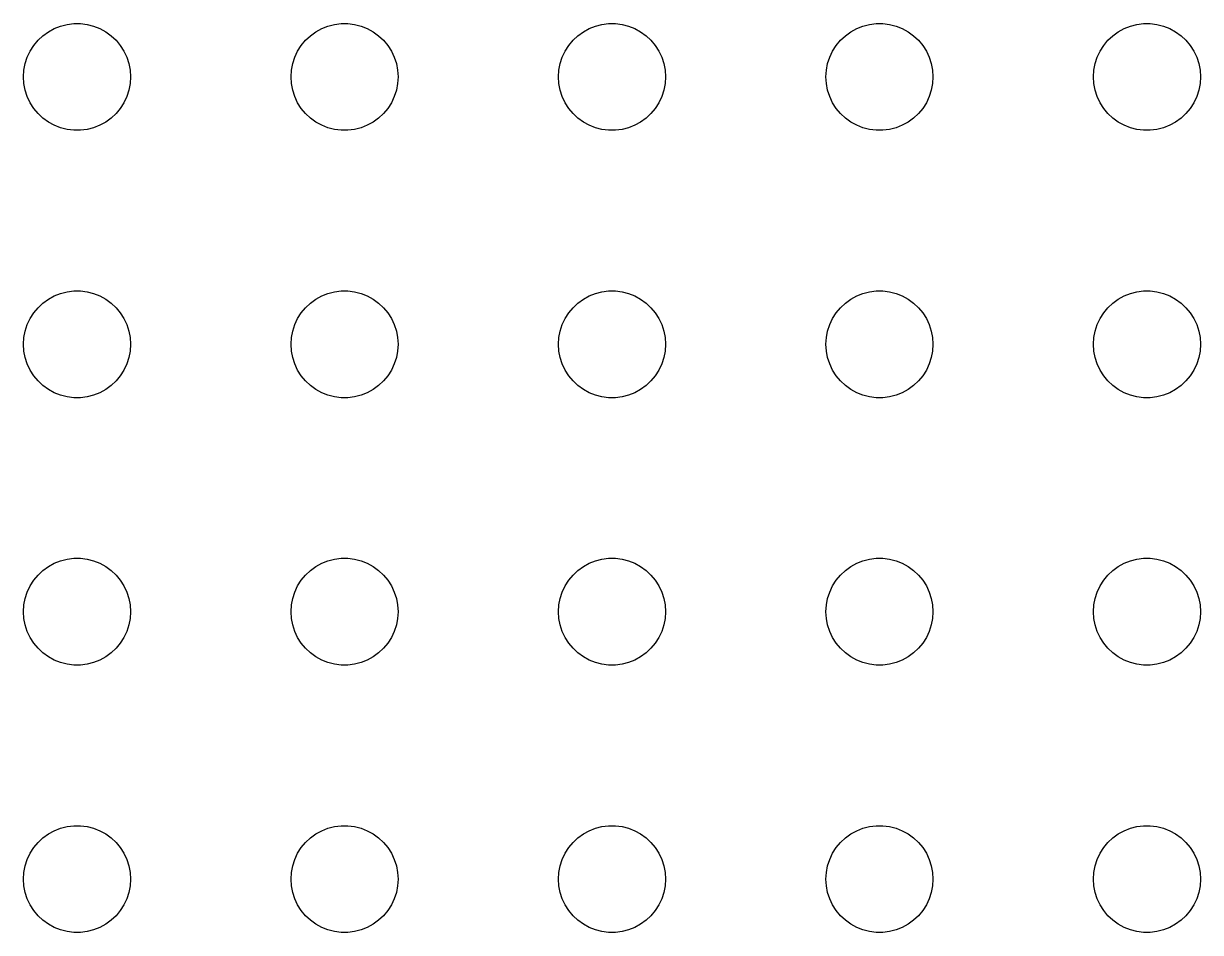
# Model space of a CAD drawing. Header units: metres. Extents: x -134 to 134, y 518 to 1078.
# Drawn here: x -69 to -36, y 910.5 to 936 of the extents above; entities that cross this region are included whole.
import ezdxf

# ---------------------------------------------------------------- set-up
doc = ezdxf.new("R2010")
doc.units = ezdxf.units.M

msp = doc.modelspace()

# ---------------------------------------------------------------- linework, layer by layer
for p, q in [((-68.1387, 935.857), (-67.9635, 935.927)), ((-67.9635, 935.927), (-67.7811, 935.973)), ((-67.7811, 935.973), (-67.5942, 935.997)), ((-67.5942, 935.997), (-67.4058, 935.997)), ((-67.4058, 935.997), (-67.2189, 935.973)), ((-67.2189, 935.973), (-67.0365, 935.927)), ((-67.0365, 935.927), (-66.8613, 935.857)), ((-60.6387, 935.857), (-60.4635, 935.927)), ((-60.4635, 935.927), (-60.2811, 935.973)), ((-60.2811, 935.973), (-60.0942, 935.997)), ((-60.0942, 935.997), (-59.9058, 935.997)), ((-59.9058, 935.997), (-59.7189, 935.973)), ((-59.7189, 935.973), (-59.5365, 935.927)), ((-59.5365, 935.927), (-59.3613, 935.857)), ((-53.1387, 935.857), (-52.9635, 935.927)), ((-52.9635, 935.927), (-52.7811, 935.973)), ((-52.7811, 935.973), (-52.5942, 935.997)), ((-52.5942, 935.997), (-52.4058, 935.997)), ((-52.4058, 935.997), (-52.2189, 935.973)), ((-52.2189, 935.973), (-52.0365, 935.927)), ((-52.0365, 935.927), (-51.8613, 935.857)), ((-45.6387, 935.857), (-45.4635, 935.927)), ((-45.4635, 935.927), (-45.2811, 935.973)), ((-45.2811, 935.973), (-45.0942, 935.997)), ((-45.0942, 935.997), (-44.9058, 935.997)), ((-44.9058, 935.997), (-44.7189, 935.973)), ((-44.7189, 935.973), (-44.5365, 935.927)), ((-44.5365, 935.927), (-44.3613, 935.857)), ((-38.1387, 935.857), (-37.9635, 935.927)), ((-37.9635, 935.927), (-37.7811, 935.973)), ((-37.7811, 935.973), (-37.5942, 935.997)), ((-37.5942, 935.997), (-37.4058, 935.997)), ((-37.4058, 935.997), (-37.2189, 935.973)), ((-37.2189, 935.973), (-37.0365, 935.927)), ((-37.0365, 935.927), (-36.8613, 935.857)), ((-68.5934, 935.527), (-68.4561, 935.656)), ((-68.4561, 935.656), (-68.3037, 935.766)), ((-68.3037, 935.766), (-68.1387, 935.857)), ((-66.8613, 935.857), (-66.6963, 935.766)), ((-66.6963, 935.766), (-66.5439, 935.656)), ((-66.5439, 935.656), (-66.4065, 935.527)), ((-61.0934, 935.527), (-60.9561, 935.656)), ((-60.9561, 935.656), (-60.8037, 935.766)), ((-60.8037, 935.766), (-60.6387, 935.857)), ((-59.3613, 935.857), (-59.1963, 935.766)), ((-59.1963, 935.766), (-59.0439, 935.656)), ((-59.0439, 935.656), (-58.9065, 935.527)), ((-53.5934, 935.527), (-53.4561, 935.656)), ((-53.4561, 935.656), (-53.3037, 935.766)), ((-53.3037, 935.766), (-53.1387, 935.857)), ((-51.8613, 935.857), (-51.6963, 935.766)), ((-51.6963, 935.766), (-51.5439, 935.656)), ((-51.5439, 935.656), (-51.4065, 935.527)), ((-46.0934, 935.527), (-45.9561, 935.656)), ((-45.9561, 935.656), (-45.8037, 935.766)), ((-45.8037, 935.766), (-45.6387, 935.857)), ((-44.3613, 935.857), (-44.1963, 935.766)), ((-44.1963, 935.766), (-44.0439, 935.656)), ((-44.0439, 935.656), (-43.9065, 935.527)), ((-38.5934, 935.527), (-38.4561, 935.656)), ((-38.4561, 935.656), (-38.3037, 935.766)), ((-38.3037, 935.766), (-38.1387, 935.857)), ((-36.8613, 935.857), (-36.6963, 935.766)), ((-36.6963, 935.766), (-36.5439, 935.656)), ((-36.5439, 935.656), (-36.4065, 935.527)), ((-68.8947, 935.052), (-68.8145, 935.223)), ((-68.8145, 935.223), (-68.7135, 935.382)), ((-68.7135, 935.382), (-68.5934, 935.527)), ((-66.4065, 935.527), (-66.2865, 935.382)), ((-66.2865, 935.382), (-66.1855, 935.223)), ((-66.1855, 935.223), (-66.1053, 935.052)), ((-61.3947, 935.052), (-61.3145, 935.223)), ((-61.3145, 935.223), (-61.2135, 935.382)), ((-61.2135, 935.382), (-61.0934, 935.527)), ((-58.9065, 935.527), (-58.7865, 935.382)), ((-58.7865, 935.382), (-58.6855, 935.223)), ((-58.6855, 935.223), (-58.6053, 935.052)), ((-53.8947, 935.052), (-53.8145, 935.223)), ((-53.8145, 935.223), (-53.7135, 935.382)), ((-53.7135, 935.382), (-53.5934, 935.527)), ((-51.4065, 935.527), (-51.2865, 935.382)), ((-51.2865, 935.382), (-51.1855, 935.223)), ((-51.1855, 935.223), (-51.1053, 935.052)), ((-46.3947, 935.052), (-46.3145, 935.223)), ((-46.3145, 935.223), (-46.2135, 935.382)), ((-46.2135, 935.382), (-46.0934, 935.527)), ((-43.9065, 935.527), (-43.7865, 935.382)), ((-43.7865, 935.382), (-43.6855, 935.223)), ((-43.6855, 935.223), (-43.6053, 935.052)), ((-38.8947, 935.052), (-38.8145, 935.223)), ((-38.8145, 935.223), (-38.7135, 935.382)), ((-38.7135, 935.382), (-38.5934, 935.527)), ((-36.4065, 935.527), (-36.2865, 935.382)), ((-36.2865, 935.382), (-36.1855, 935.223)), ((-36.1855, 935.223), (-36.1053, 935.052)), ((-68.9529, 934.873), (-68.8947, 935.052)), ((-66.1053, 935.052), (-66.0471, 934.873)), ((-61.4529, 934.873), (-61.3947, 935.052)), ((-58.6053, 935.052), (-58.5471, 934.873)), ((-53.9529, 934.873), (-53.8947, 935.052)), ((-51.1053, 935.052), (-51.0471, 934.873)), ((-46.4529, 934.873), (-46.3947, 935.052)), ((-43.6053, 935.052), (-43.5471, 934.873)), ((-38.9529, 934.873), (-38.8947, 935.052)), ((-36.1053, 935.052), (-36.0471, 934.873)), ((-69, 934.5), (-68.9882, 934.688)), ((-68.9882, 934.688), (-68.9529, 934.873)), ((-66.0471, 934.873), (-66.0118, 934.688)), ((-66.0118, 934.688), (-66, 934.5)), ((-61.5, 934.5), (-61.4882, 934.688)), ((-61.4882, 934.688), (-61.4529, 934.873)), ((-58.5471, 934.873), (-58.5118, 934.688)), ((-58.5118, 934.688), (-58.5, 934.5)), ((-54, 934.5), (-53.9882, 934.688)), ((-53.9882, 934.688), (-53.9529, 934.873)), ((-51.0471, 934.873), (-51.0118, 934.688)), ((-51.0118, 934.688), (-51, 934.5)), ((-46.5, 934.5), (-46.4882, 934.688)), ((-46.4882, 934.688), (-46.4529, 934.873)), ((-43.5471, 934.873), (-43.5118, 934.688)), ((-43.5118, 934.688), (-43.5, 934.5)), ((-39, 934.5), (-38.9882, 934.688)), ((-38.9882, 934.688), (-38.9529, 934.873)), ((-36.0471, 934.873), (-36.0118, 934.688)), ((-36.0118, 934.688), (-36, 934.5)), ((-68.9882, 934.312), (-69, 934.5)), ((-68.9529, 934.127), (-68.9882, 934.312)), ((-66.0118, 934.312), (-66.0471, 934.127)), ((-66, 934.5), (-66.0118, 934.312)), ((-61.4882, 934.312), (-61.5, 934.5)), ((-61.4529, 934.127), (-61.4882, 934.312)), ((-58.5118, 934.312), (-58.5471, 934.127)), ((-58.5, 934.5), (-58.5118, 934.312)), ((-53.9882, 934.312), (-54, 934.5)), ((-53.9529, 934.127), (-53.9882, 934.312)), ((-51.0118, 934.312), (-51.0471, 934.127)), ((-51, 934.5), (-51.0118, 934.312)), ((-46.4882, 934.312), (-46.5, 934.5)), ((-46.4529, 934.127), (-46.4882, 934.312)), ((-43.5118, 934.312), (-43.5471, 934.127)), ((-43.5, 934.5), (-43.5118, 934.312)), ((-38.9882, 934.312), (-39, 934.5)), ((-38.9529, 934.127), (-38.9882, 934.312)), ((-36.0118, 934.312), (-36.0471, 934.127)), ((-36, 934.5), (-36.0118, 934.312)), ((-68.8947, 933.948), (-68.9529, 934.127)), ((-68.8145, 933.777), (-68.8947, 933.948)), ((-66.1053, 933.948), (-66.1855, 933.777)), ((-66.0471, 934.127), (-66.1053, 933.948)), ((-61.3947, 933.948), (-61.4529, 934.127)), ((-61.3145, 933.777), (-61.3947, 933.948)), ((-58.6053, 933.948), (-58.6855, 933.777)), ((-58.5471, 934.127), (-58.6053, 933.948)), ((-53.8947, 933.948), (-53.9529, 934.127)), ((-53.8145, 933.777), (-53.8947, 933.948)), ((-51.1053, 933.948), (-51.1855, 933.777)), ((-51.0471, 934.127), (-51.1053, 933.948)), ((-46.3947, 933.948), (-46.4529, 934.127)), ((-46.3145, 933.777), (-46.3947, 933.948)), ((-43.6053, 933.948), (-43.6855, 933.777)), ((-43.5471, 934.127), (-43.6053, 933.948)), ((-38.8947, 933.948), (-38.9529, 934.127)), ((-38.8145, 933.777), (-38.8947, 933.948)), ((-36.1053, 933.948), (-36.1855, 933.777)), ((-36.0471, 934.127), (-36.1053, 933.948)), ((-68.7135, 933.618), (-68.8145, 933.777)), ((-68.5934, 933.473), (-68.7135, 933.618)), ((-66.2865, 933.618), (-66.4065, 933.473)), ((-66.1855, 933.777), (-66.2865, 933.618)), ((-61.2135, 933.618), (-61.3145, 933.777)), ((-61.0934, 933.473), (-61.2135, 933.618)), ((-58.7865, 933.618), (-58.9065, 933.473)), ((-58.6855, 933.777), (-58.7865, 933.618)), ((-53.7135, 933.618), (-53.8145, 933.777)), ((-53.5934, 933.473), (-53.7135, 933.618)), ((-51.2865, 933.618), (-51.4065, 933.473)), ((-51.1855, 933.777), (-51.2865, 933.618)), ((-46.2135, 933.618), (-46.3145, 933.777)), ((-46.0934, 933.473), (-46.2135, 933.618)), ((-43.7865, 933.618), (-43.9065, 933.473)), ((-43.6855, 933.777), (-43.7865, 933.618)), ((-38.7135, 933.618), (-38.8145, 933.777)), ((-38.5934, 933.473), (-38.7135, 933.618)), ((-36.2865, 933.618), (-36.4065, 933.473)), ((-36.1855, 933.777), (-36.2865, 933.618)), ((-68.4561, 933.344), (-68.5934, 933.473)), ((-68.3037, 933.234), (-68.4561, 933.344)), ((-66.5439, 933.344), (-66.6963, 933.234)), ((-66.4065, 933.473), (-66.5439, 933.344)), ((-60.9561, 933.344), (-61.0934, 933.473)), ((-60.8037, 933.234), (-60.9561, 933.344)), ((-59.0439, 933.344), (-59.1963, 933.234)), ((-58.9065, 933.473), (-59.0439, 933.344)), ((-53.4561, 933.344), (-53.5934, 933.473)), ((-53.3037, 933.234), (-53.4561, 933.344)), ((-51.5439, 933.344), (-51.6963, 933.234)), ((-51.4065, 933.473), (-51.5439, 933.344)), ((-45.9561, 933.344), (-46.0934, 933.473)), ((-45.8037, 933.234), (-45.9561, 933.344)), ((-44.0439, 933.344), (-44.1963, 933.234)), ((-43.9065, 933.473), (-44.0439, 933.344)), ((-38.4561, 933.344), (-38.5934, 933.473)), ((-38.3037, 933.234), (-38.4561, 933.344)), ((-36.5439, 933.344), (-36.6963, 933.234)), ((-36.4065, 933.473), (-36.5439, 933.344)), ((-68.1387, 933.143), (-68.3037, 933.234)), ((-67.9635, 933.073), (-68.1387, 933.143)), ((-67.7811, 933.027), (-67.9635, 933.073)), ((-67.5942, 933.003), (-67.7811, 933.027)), ((-67.4058, 933.003), (-67.5942, 933.003)), ((-67.2189, 933.027), (-67.4058, 933.003)), ((-67.0365, 933.073), (-67.2189, 933.027)), ((-66.8613, 933.143), (-67.0365, 933.073)), ((-66.6963, 933.234), (-66.8613, 933.143)), ((-60.6387, 933.143), (-60.8037, 933.234)), ((-60.4635, 933.073), (-60.6387, 933.143)), ((-60.2811, 933.027), (-60.4635, 933.073)), ((-60.0942, 933.003), (-60.2811, 933.027)), ((-59.9058, 933.003), (-60.0942, 933.003)), ((-59.7189, 933.027), (-59.9058, 933.003)), ((-59.5365, 933.073), (-59.7189, 933.027)), ((-59.3613, 933.143), (-59.5365, 933.073)), ((-59.1963, 933.234), (-59.3613, 933.143)), ((-53.1387, 933.143), (-53.3037, 933.234)), ((-52.9635, 933.073), (-53.1387, 933.143)), ((-52.7811, 933.027), (-52.9635, 933.073)), ((-52.5942, 933.003), (-52.7811, 933.027)), ((-52.4058, 933.003), (-52.5942, 933.003)), ((-52.2189, 933.027), (-52.4058, 933.003)), ((-52.0365, 933.073), (-52.2189, 933.027)), ((-51.8613, 933.143), (-52.0365, 933.073)), ((-51.6963, 933.234), (-51.8613, 933.143)), ((-45.6387, 933.143), (-45.8037, 933.234)), ((-45.4635, 933.073), (-45.6387, 933.143)), ((-45.2811, 933.027), (-45.4635, 933.073)), ((-45.0942, 933.003), (-45.2811, 933.027)), ((-44.9058, 933.003), (-45.0942, 933.003)), ((-44.7189, 933.027), (-44.9058, 933.003)), ((-44.5365, 933.073), (-44.7189, 933.027)), ((-44.3613, 933.143), (-44.5365, 933.073)), ((-44.1963, 933.234), (-44.3613, 933.143)), ((-38.1387, 933.143), (-38.3037, 933.234)), ((-37.9635, 933.073), (-38.1387, 933.143)), ((-37.7811, 933.027), (-37.9635, 933.073)), ((-37.5942, 933.003), (-37.7811, 933.027)), ((-37.4058, 933.003), (-37.5942, 933.003)), ((-37.2189, 933.027), (-37.4058, 933.003)), ((-37.0365, 933.073), (-37.2189, 933.027)), ((-36.8613, 933.143), (-37.0365, 933.073)), ((-36.6963, 933.234), (-36.8613, 933.143)), ((-68.3037, 928.266), (-68.1387, 928.357)), ((-68.1387, 928.357), (-67.9635, 928.427)), ((-67.9635, 928.427), (-67.7811, 928.473)), ((-67.7811, 928.473), (-67.5942, 928.497)), ((-67.5942, 928.497), (-67.4058, 928.497)), ((-67.4058, 928.497), (-67.2189, 928.473)), ((-67.2189, 928.473), (-67.0365, 928.427)), ((-67.0365, 928.427), (-66.8613, 928.357)), ((-66.8613, 928.357), (-66.6963, 928.266)), ((-60.8037, 928.266), (-60.6387, 928.357)), ((-60.6387, 928.357), (-60.4635, 928.427)), ((-60.4635, 928.427), (-60.2811, 928.473)), ((-60.2811, 928.473), (-60.0942, 928.497)), ((-60.0942, 928.497), (-59.9058, 928.497)), ((-59.9058, 928.497), (-59.7189, 928.473)), ((-59.7189, 928.473), (-59.5365, 928.427)), ((-59.5365, 928.427), (-59.3613, 928.357)), ((-59.3613, 928.357), (-59.1963, 928.266)), ((-53.3037, 928.266), (-53.1387, 928.357)), ((-53.1387, 928.357), (-52.9635, 928.427)), ((-52.9635, 928.427), (-52.7811, 928.473)), ((-52.7811, 928.473), (-52.5942, 928.497)), ((-52.5942, 928.497), (-52.4058, 928.497)), ((-52.4058, 928.497), (-52.2189, 928.473)), ((-52.2189, 928.473), (-52.0365, 928.427)), ((-52.0365, 928.427), (-51.8613, 928.357)), ((-51.8613, 928.357), (-51.6963, 928.266)), ((-45.8037, 928.266), (-45.6387, 928.357)), ((-45.6387, 928.357), (-45.4635, 928.427)), ((-45.4635, 928.427), (-45.2811, 928.473)), ((-45.2811, 928.473), (-45.0942, 928.497)), ((-45.0942, 928.497), (-44.9058, 928.497)), ((-44.9058, 928.497), (-44.7189, 928.473)), ((-44.7189, 928.473), (-44.5365, 928.427)), ((-44.5365, 928.427), (-44.3613, 928.357)), ((-44.3613, 928.357), (-44.1963, 928.266)), ((-38.3037, 928.266), (-38.1387, 928.357)), ((-38.1387, 928.357), (-37.9635, 928.427)), ((-37.9635, 928.427), (-37.7811, 928.473)), ((-37.7811, 928.473), (-37.5942, 928.497)), ((-37.5942, 928.497), (-37.4058, 928.497)), ((-37.4058, 928.497), (-37.2189, 928.473)), ((-37.2189, 928.473), (-37.0365, 928.427)), ((-37.0365, 928.427), (-36.8613, 928.357)), ((-36.8613, 928.357), (-36.6963, 928.266)), ((-68.7135, 927.882), (-68.5934, 928.027)), ((-68.5934, 928.027), (-68.4561, 928.156)), ((-68.4561, 928.156), (-68.3037, 928.266)), ((-66.6963, 928.266), (-66.5439, 928.156)), ((-66.5439, 928.156), (-66.4065, 928.027)), ((-66.4065, 928.027), (-66.2865, 927.882)), ((-61.2135, 927.882), (-61.0934, 928.027)), ((-61.0934, 928.027), (-60.9561, 928.156)), ((-60.9561, 928.156), (-60.8037, 928.266)), ((-59.1963, 928.266), (-59.0439, 928.156)), ((-59.0439, 928.156), (-58.9065, 928.027)), ((-58.9065, 928.027), (-58.7865, 927.882)), ((-53.7135, 927.882), (-53.5934, 928.027)), ((-53.5934, 928.027), (-53.4561, 928.156)), ((-53.4561, 928.156), (-53.3037, 928.266)), ((-51.6963, 928.266), (-51.5439, 928.156)), ((-51.5439, 928.156), (-51.4065, 928.027)), ((-51.4065, 928.027), (-51.2865, 927.882)), ((-46.2135, 927.882), (-46.0934, 928.027)), ((-46.0934, 928.027), (-45.9561, 928.156)), ((-45.9561, 928.156), (-45.8037, 928.266)), ((-44.1963, 928.266), (-44.0439, 928.156)), ((-44.0439, 928.156), (-43.9065, 928.027)), ((-43.9065, 928.027), (-43.7865, 927.882)), ((-38.7135, 927.882), (-38.5934, 928.027)), ((-38.5934, 928.027), (-38.4561, 928.156)), ((-38.4561, 928.156), (-38.3037, 928.266)), ((-36.6963, 928.266), (-36.5439, 928.156)), ((-36.5439, 928.156), (-36.4065, 928.027)), ((-36.4065, 928.027), (-36.2865, 927.882)), ((-68.8947, 927.552), (-68.8145, 927.723)), ((-68.8145, 927.723), (-68.7135, 927.882)), ((-66.2865, 927.882), (-66.1855, 927.723)), ((-66.1855, 927.723), (-66.1053, 927.552)), ((-61.3947, 927.552), (-61.3145, 927.723)), ((-61.3145, 927.723), (-61.2135, 927.882)), ((-58.7865, 927.882), (-58.6855, 927.723)), ((-58.6855, 927.723), (-58.6053, 927.552)), ((-53.8947, 927.552), (-53.8145, 927.723)), ((-53.8145, 927.723), (-53.7135, 927.882)), ((-51.2865, 927.882), (-51.1855, 927.723)), ((-51.1855, 927.723), (-51.1053, 927.552)), ((-46.3947, 927.552), (-46.3145, 927.723)), ((-46.3145, 927.723), (-46.2135, 927.882)), ((-43.7865, 927.882), (-43.6855, 927.723)), ((-43.6855, 927.723), (-43.6053, 927.552)), ((-38.8947, 927.552), (-38.8145, 927.723)), ((-38.8145, 927.723), (-38.7135, 927.882)), ((-36.2865, 927.882), (-36.1855, 927.723)), ((-36.1855, 927.723), (-36.1053, 927.552)), ((-68.9882, 927.188), (-68.9529, 927.373)), ((-68.9529, 927.373), (-68.8947, 927.552)), ((-66.1053, 927.552), (-66.0471, 927.373)), ((-66.0471, 927.373), (-66.0118, 927.188)), ((-61.4882, 927.188), (-61.4529, 927.373)), ((-61.4529, 927.373), (-61.3947, 927.552)), ((-58.6053, 927.552), (-58.5471, 927.373)), ((-58.5471, 927.373), (-58.5118, 927.188)), ((-53.9882, 927.188), (-53.9529, 927.373)), ((-53.9529, 927.373), (-53.8947, 927.552)), ((-51.1053, 927.552), (-51.0471, 927.373)), ((-51.0471, 927.373), (-51.0118, 927.188)), ((-46.4882, 927.188), (-46.4529, 927.373)), ((-46.4529, 927.373), (-46.3947, 927.552)), ((-43.6053, 927.552), (-43.5471, 927.373)), ((-43.5471, 927.373), (-43.5118, 927.188)), ((-38.9882, 927.188), (-38.9529, 927.373)), ((-38.9529, 927.373), (-38.8947, 927.552)), ((-36.1053, 927.552), (-36.0471, 927.373)), ((-36.0471, 927.373), (-36.0118, 927.188)), ((-69, 927), (-68.9882, 927.188)), ((-68.9882, 926.812), (-69, 927)), ((-66.0118, 927.188), (-66, 927)), ((-66, 927), (-66.0118, 926.812)), ((-61.5, 927), (-61.4882, 927.188)), ((-61.4882, 926.812), (-61.5, 927)), ((-58.5118, 927.188), (-58.5, 927)), ((-58.5, 927), (-58.5118, 926.812)), ((-54, 927), (-53.9882, 927.188)), ((-53.9882, 926.812), (-54, 927)), ((-51.0118, 927.188), (-51, 927)), ((-51, 927), (-51.0118, 926.812)), ((-46.5, 927), (-46.4882, 927.188)), ((-46.4882, 926.812), (-46.5, 927)), ((-43.5118, 927.188), (-43.5, 927)), ((-43.5, 927), (-43.5118, 926.812)), ((-39, 927), (-38.9882, 927.188)), ((-38.9882, 926.812), (-39, 927)), ((-36.0118, 927.188), (-36, 927)), ((-36, 927), (-36.0118, 926.812)), ((-68.9529, 926.627), (-68.9882, 926.812)), ((-66.0118, 926.812), (-66.0471, 926.627)), ((-61.4529, 926.627), (-61.4882, 926.812)), ((-58.5118, 926.812), (-58.5471, 926.627)), ((-53.9529, 926.627), (-53.9882, 926.812)), ((-51.0118, 926.812), (-51.0471, 926.627)), ((-46.4529, 926.627), (-46.4882, 926.812)), ((-43.5118, 926.812), (-43.5471, 926.627)), ((-38.9529, 926.627), (-38.9882, 926.812)), ((-36.0118, 926.812), (-36.0471, 926.627)), ((-68.8947, 926.448), (-68.9529, 926.627)), ((-68.8145, 926.277), (-68.8947, 926.448)), ((-66.1053, 926.448), (-66.1855, 926.277)), ((-66.0471, 926.627), (-66.1053, 926.448)), ((-61.3947, 926.448), (-61.4529, 926.627)), ((-61.3145, 926.277), (-61.3947, 926.448)), ((-58.6053, 926.448), (-58.6855, 926.277)), ((-58.5471, 926.627), (-58.6053, 926.448)), ((-53.8947, 926.448), (-53.9529, 926.627)), ((-53.8145, 926.277), (-53.8947, 926.448)), ((-51.1053, 926.448), (-51.1855, 926.277)), ((-51.0471, 926.627), (-51.1053, 926.448)), ((-46.3947, 926.448), (-46.4529, 926.627)), ((-46.3145, 926.277), (-46.3947, 926.448)), ((-43.6053, 926.448), (-43.6855, 926.277)), ((-43.5471, 926.627), (-43.6053, 926.448)), ((-38.8947, 926.448), (-38.9529, 926.627)), ((-38.8145, 926.277), (-38.8947, 926.448)), ((-36.1053, 926.448), (-36.1855, 926.277)), ((-36.0471, 926.627), (-36.1053, 926.448)), ((-68.7135, 926.118), (-68.8145, 926.277)), ((-68.5934, 925.973), (-68.7135, 926.118)), ((-66.2865, 926.118), (-66.4065, 925.973)), ((-66.1855, 926.277), (-66.2865, 926.118)), ((-61.2135, 926.118), (-61.3145, 926.277)), ((-61.0934, 925.973), (-61.2135, 926.118)), ((-58.7865, 926.118), (-58.9065, 925.973)), ((-58.6855, 926.277), (-58.7865, 926.118)), ((-53.7135, 926.118), (-53.8145, 926.277)), ((-53.5934, 925.973), (-53.7135, 926.118)), ((-51.2865, 926.118), (-51.4065, 925.973)), ((-51.1855, 926.277), (-51.2865, 926.118)), ((-46.2135, 926.118), (-46.3145, 926.277)), ((-46.0934, 925.973), (-46.2135, 926.118)), ((-43.7865, 926.118), (-43.9065, 925.973)), ((-43.6855, 926.277), (-43.7865, 926.118)), ((-38.7135, 926.118), (-38.8145, 926.277)), ((-38.5934, 925.973), (-38.7135, 926.118)), ((-36.2865, 926.118), (-36.4065, 925.973)), ((-36.1855, 926.277), (-36.2865, 926.118)), ((-68.4561, 925.844), (-68.5934, 925.973)), ((-68.3037, 925.734), (-68.4561, 925.844)), ((-68.1387, 925.643), (-68.3037, 925.734)), ((-66.6963, 925.734), (-66.8613, 925.643)), ((-66.5439, 925.844), (-66.6963, 925.734)), ((-66.4065, 925.973), (-66.5439, 925.844)), ((-60.9561, 925.844), (-61.0934, 925.973)), ((-60.8037, 925.734), (-60.9561, 925.844)), ((-60.6387, 925.643), (-60.8037, 925.734)), ((-59.1963, 925.734), (-59.3613, 925.643)), ((-59.0439, 925.844), (-59.1963, 925.734)), ((-58.9065, 925.973), (-59.0439, 925.844)), ((-53.4561, 925.844), (-53.5934, 925.973)), ((-53.3037, 925.734), (-53.4561, 925.844)), ((-53.1387, 925.643), (-53.3037, 925.734)), ((-51.6963, 925.734), (-51.8613, 925.643)), ((-51.5439, 925.844), (-51.6963, 925.734)), ((-51.4065, 925.973), (-51.5439, 925.844)), ((-45.9561, 925.844), (-46.0934, 925.973)), ((-45.8037, 925.734), (-45.9561, 925.844)), ((-45.6387, 925.643), (-45.8037, 925.734)), ((-44.1963, 925.734), (-44.3613, 925.643)), ((-44.0439, 925.844), (-44.1963, 925.734)), ((-43.9065, 925.973), (-44.0439, 925.844)), ((-38.4561, 925.844), (-38.5934, 925.973)), ((-38.3037, 925.734), (-38.4561, 925.844)), ((-38.1387, 925.643), (-38.3037, 925.734)), ((-36.6963, 925.734), (-36.8613, 925.643)), ((-36.5439, 925.844), (-36.6963, 925.734)), ((-36.4065, 925.973), (-36.5439, 925.844)), ((-67.9635, 925.573), (-68.1387, 925.643)), ((-67.7811, 925.527), (-67.9635, 925.573)), ((-67.5942, 925.503), (-67.7811, 925.527)), ((-67.4058, 925.503), (-67.5942, 925.503)), ((-67.2189, 925.527), (-67.4058, 925.503)), ((-67.0365, 925.573), (-67.2189, 925.527)), ((-66.8613, 925.643), (-67.0365, 925.573)), ((-60.4635, 925.573), (-60.6387, 925.643)), ((-60.2811, 925.527), (-60.4635, 925.573)), ((-60.0942, 925.503), (-60.2811, 925.527)), ((-59.9058, 925.503), (-60.0942, 925.503)), ((-59.7189, 925.527), (-59.9058, 925.503)), ((-59.5365, 925.573), (-59.7189, 925.527)), ((-59.3613, 925.643), (-59.5365, 925.573)), ((-52.9635, 925.573), (-53.1387, 925.643)), ((-52.7811, 925.527), (-52.9635, 925.573)), ((-52.5942, 925.503), (-52.7811, 925.527)), ((-52.4058, 925.503), (-52.5942, 925.503)), ((-52.2189, 925.527), (-52.4058, 925.503)), ((-52.0365, 925.573), (-52.2189, 925.527)), ((-51.8613, 925.643), (-52.0365, 925.573)), ((-45.4635, 925.573), (-45.6387, 925.643)), ((-45.2811, 925.527), (-45.4635, 925.573)), ((-45.0942, 925.503), (-45.2811, 925.527)), ((-44.9058, 925.503), (-45.0942, 925.503)), ((-44.7189, 925.527), (-44.9058, 925.503)), ((-44.5365, 925.573), (-44.7189, 925.527)), ((-44.3613, 925.643), (-44.5365, 925.573)), ((-37.9635, 925.573), (-38.1387, 925.643)), ((-37.7811, 925.527), (-37.9635, 925.573)), ((-37.5942, 925.503), (-37.7811, 925.527)), ((-37.4058, 925.503), (-37.5942, 925.503)), ((-37.2189, 925.527), (-37.4058, 925.503)), ((-37.0365, 925.573), (-37.2189, 925.527)), ((-36.8613, 925.643), (-37.0365, 925.573)), ((-68.4561, 920.656), (-68.3037, 920.766)), ((-68.3037, 920.766), (-68.1387, 920.857)), ((-68.1387, 920.857), (-67.9635, 920.927)), ((-67.9635, 920.927), (-67.7811, 920.973)), ((-67.7811, 920.973), (-67.5942, 920.997)), ((-67.5942, 920.997), (-67.4058, 920.997)), ((-67.4058, 920.997), (-67.2189, 920.973)), ((-67.2189, 920.973), (-67.0365, 920.927)), ((-67.0365, 920.927), (-66.8613, 920.857)), ((-66.8613, 920.857), (-66.6963, 920.766)), ((-66.6963, 920.766), (-66.5439, 920.656)), ((-60.9561, 920.656), (-60.8037, 920.766)), ((-60.8037, 920.766), (-60.6387, 920.857)), ((-60.6387, 920.857), (-60.4635, 920.927)), ((-60.4635, 920.927), (-60.2811, 920.973)), ((-60.2811, 920.973), (-60.0942, 920.997)), ((-60.0942, 920.997), (-59.9058, 920.997)), ((-59.9058, 920.997), (-59.7189, 920.973)), ((-59.7189, 920.973), (-59.5365, 920.927)), ((-59.5365, 920.927), (-59.3613, 920.857)), ((-59.3613, 920.857), (-59.1963, 920.766)), ((-59.1963, 920.766), (-59.0439, 920.656)), ((-53.4561, 920.656), (-53.3037, 920.766)), ((-53.3037, 920.766), (-53.1387, 920.857)), ((-53.1387, 920.857), (-52.9635, 920.927)), ((-52.9635, 920.927), (-52.7811, 920.973)), ((-52.7811, 920.973), (-52.5942, 920.997)), ((-52.5942, 920.997), (-52.4058, 920.997)), ((-52.4058, 920.997), (-52.2189, 920.973)), ((-52.2189, 920.973), (-52.0365, 920.927)), ((-52.0365, 920.927), (-51.8613, 920.857)), ((-51.8613, 920.857), (-51.6963, 920.766)), ((-51.6963, 920.766), (-51.5439, 920.656)), ((-45.9561, 920.656), (-45.8037, 920.766)), ((-45.8037, 920.766), (-45.6387, 920.857)), ((-45.6387, 920.857), (-45.4635, 920.927)), ((-45.4635, 920.927), (-45.2811, 920.973)), ((-45.2811, 920.973), (-45.0942, 920.997)), ((-45.0942, 920.997), (-44.9058, 920.997)), ((-44.9058, 920.997), (-44.7189, 920.973)), ((-44.7189, 920.973), (-44.5365, 920.927)), ((-44.5365, 920.927), (-44.3613, 920.857)), ((-44.3613, 920.857), (-44.1963, 920.766)), ((-44.1963, 920.766), (-44.0439, 920.656)), ((-38.4561, 920.656), (-38.3037, 920.766)), ((-38.3037, 920.766), (-38.1387, 920.857)), ((-38.1387, 920.857), (-37.9635, 920.927)), ((-37.9635, 920.927), (-37.7811, 920.973)), ((-37.7811, 920.973), (-37.5942, 920.997)), ((-37.5942, 920.997), (-37.4058, 920.997)), ((-37.4058, 920.997), (-37.2189, 920.973)), ((-37.2189, 920.973), (-37.0365, 920.927)), ((-37.0365, 920.927), (-36.8613, 920.857)), ((-36.8613, 920.857), (-36.6963, 920.766)), ((-36.6963, 920.766), (-36.5439, 920.656)), ((-68.8145, 920.223), (-68.7135, 920.382)), ((-68.7135, 920.382), (-68.5934, 920.527)), ((-68.5934, 920.527), (-68.4561, 920.656)), ((-66.5439, 920.656), (-66.4065, 920.527)), ((-66.4065, 920.527), (-66.2865, 920.382)), ((-66.2865, 920.382), (-66.1855, 920.223)), ((-61.3145, 920.223), (-61.2135, 920.382)), ((-61.2135, 920.382), (-61.0934, 920.527)), ((-61.0934, 920.527), (-60.9561, 920.656)), ((-59.0439, 920.656), (-58.9065, 920.527)), ((-58.9065, 920.527), (-58.7865, 920.382)), ((-58.7865, 920.382), (-58.6855, 920.223)), ((-53.8145, 920.223), (-53.7135, 920.382)), ((-53.7135, 920.382), (-53.5934, 920.527)), ((-53.5934, 920.527), (-53.4561, 920.656)), ((-51.5439, 920.656), (-51.4065, 920.527)), ((-51.4065, 920.527), (-51.2865, 920.382)), ((-51.2865, 920.382), (-51.1855, 920.223)), ((-46.3145, 920.223), (-46.2135, 920.382)), ((-46.2135, 920.382), (-46.0934, 920.527)), ((-46.0934, 920.527), (-45.9561, 920.656)), ((-44.0439, 920.656), (-43.9065, 920.527)), ((-43.9065, 920.527), (-43.7865, 920.382)), ((-43.7865, 920.382), (-43.6855, 920.223)), ((-38.8145, 920.223), (-38.7135, 920.382)), ((-38.7135, 920.382), (-38.5934, 920.527)), ((-38.5934, 920.527), (-38.4561, 920.656)), ((-36.5439, 920.656), (-36.4065, 920.527)), ((-36.4065, 920.527), (-36.2865, 920.382)), ((-36.2865, 920.382), (-36.1855, 920.223)), ((-68.9529, 919.873), (-68.8947, 920.052)), ((-68.8947, 920.052), (-68.8145, 920.223)), ((-66.1855, 920.223), (-66.1053, 920.052)), ((-66.1053, 920.052), (-66.0471, 919.873)), ((-61.4529, 919.873), (-61.3947, 920.052)), ((-61.3947, 920.052), (-61.3145, 920.223)), ((-58.6855, 920.223), (-58.6053, 920.052)), ((-58.6053, 920.052), (-58.5471, 919.873)), ((-53.9529, 919.873), (-53.8947, 920.052)), ((-53.8947, 920.052), (-53.8145, 920.223)), ((-51.1855, 920.223), (-51.1053, 920.052)), ((-51.1053, 920.052), (-51.0471, 919.873)), ((-46.4529, 919.873), (-46.3947, 920.052)), ((-46.3947, 920.052), (-46.3145, 920.223)), ((-43.6855, 920.223), (-43.6053, 920.052)), ((-43.6053, 920.052), (-43.5471, 919.873)), ((-38.9529, 919.873), (-38.8947, 920.052)), ((-38.8947, 920.052), (-38.8145, 920.223)), ((-36.1855, 920.223), (-36.1053, 920.052)), ((-36.1053, 920.052), (-36.0471, 919.873)), ((-68.9882, 919.688), (-68.9529, 919.873)), ((-66.0471, 919.873), (-66.0118, 919.688)), ((-61.4882, 919.688), (-61.4529, 919.873)), ((-58.5471, 919.873), (-58.5118, 919.688)), ((-53.9882, 919.688), (-53.9529, 919.873)), ((-51.0471, 919.873), (-51.0118, 919.688)), ((-46.4882, 919.688), (-46.4529, 919.873)), ((-43.5471, 919.873), (-43.5118, 919.688)), ((-38.9882, 919.688), (-38.9529, 919.873)), ((-36.0471, 919.873), (-36.0118, 919.688)), ((-69, 919.5), (-68.9882, 919.688)), ((-68.9882, 919.312), (-69, 919.5)), ((-66.0118, 919.688), (-66, 919.5)), ((-66, 919.5), (-66.0118, 919.312)), ((-61.5, 919.5), (-61.4882, 919.688)), ((-61.4882, 919.312), (-61.5, 919.5)), ((-58.5118, 919.688), (-58.5, 919.5)), ((-58.5, 919.5), (-58.5118, 919.312)), ((-54, 919.5), (-53.9882, 919.688)), ((-53.9882, 919.312), (-54, 919.5)), ((-51.0118, 919.688), (-51, 919.5)), ((-51, 919.5), (-51.0118, 919.312)), ((-46.5, 919.5), (-46.4882, 919.688)), ((-46.4882, 919.312), (-46.5, 919.5)), ((-43.5118, 919.688), (-43.5, 919.5)), ((-43.5, 919.5), (-43.5118, 919.312)), ((-39, 919.5), (-38.9882, 919.688)), ((-38.9882, 919.312), (-39, 919.5)), ((-36.0118, 919.688), (-36, 919.5)), ((-36, 919.5), (-36.0118, 919.312)), ((-68.9529, 919.127), (-68.9882, 919.312)), ((-68.8947, 918.948), (-68.9529, 919.127)), ((-66.0471, 919.127), (-66.1053, 918.948)), ((-66.0118, 919.312), (-66.0471, 919.127)), ((-61.4529, 919.127), (-61.4882, 919.312)), ((-61.3947, 918.948), (-61.4529, 919.127)), ((-58.5471, 919.127), (-58.6053, 918.948)), ((-58.5118, 919.312), (-58.5471, 919.127)), ((-53.9529, 919.127), (-53.9882, 919.312)), ((-53.8947, 918.948), (-53.9529, 919.127)), ((-51.0471, 919.127), (-51.1053, 918.948)), ((-51.0118, 919.312), (-51.0471, 919.127)), ((-46.4529, 919.127), (-46.4882, 919.312)), ((-46.3947, 918.948), (-46.4529, 919.127)), ((-43.5471, 919.127), (-43.6053, 918.948)), ((-43.5118, 919.312), (-43.5471, 919.127)), ((-38.9529, 919.127), (-38.9882, 919.312)), ((-38.8947, 918.948), (-38.9529, 919.127)), ((-36.0471, 919.127), (-36.1053, 918.948)), ((-36.0118, 919.312), (-36.0471, 919.127)), ((-68.8145, 918.777), (-68.8947, 918.948)), ((-68.7135, 918.618), (-68.8145, 918.777)), ((-66.1855, 918.777), (-66.2865, 918.618)), ((-66.1053, 918.948), (-66.1855, 918.777)), ((-61.3145, 918.777), (-61.3947, 918.948)), ((-61.2135, 918.618), (-61.3145, 918.777)), ((-58.6855, 918.777), (-58.7865, 918.618)), ((-58.6053, 918.948), (-58.6855, 918.777)), ((-53.8145, 918.777), (-53.8947, 918.948)), ((-53.7135, 918.618), (-53.8145, 918.777)), ((-51.1855, 918.777), (-51.2865, 918.618)), ((-51.1053, 918.948), (-51.1855, 918.777)), ((-46.3145, 918.777), (-46.3947, 918.948)), ((-46.2135, 918.618), (-46.3145, 918.777)), ((-43.6855, 918.777), (-43.7865, 918.618)), ((-43.6053, 918.948), (-43.6855, 918.777)), ((-38.8145, 918.777), (-38.8947, 918.948)), ((-38.7135, 918.618), (-38.8145, 918.777)), ((-36.1855, 918.777), (-36.2865, 918.618)), ((-36.1053, 918.948), (-36.1855, 918.777)), ((-68.5934, 918.473), (-68.7135, 918.618)), ((-68.4561, 918.344), (-68.5934, 918.473)), ((-66.4065, 918.473), (-66.5439, 918.344)), ((-66.2865, 918.618), (-66.4065, 918.473)), ((-61.0934, 918.473), (-61.2135, 918.618)), ((-60.9561, 918.344), (-61.0934, 918.473)), ((-58.9065, 918.473), (-59.0439, 918.344)), ((-58.7865, 918.618), (-58.9065, 918.473)), ((-53.5934, 918.473), (-53.7135, 918.618)), ((-53.4561, 918.344), (-53.5934, 918.473)), ((-51.4065, 918.473), (-51.5439, 918.344)), ((-51.2865, 918.618), (-51.4065, 918.473)), ((-46.0934, 918.473), (-46.2135, 918.618)), ((-45.9561, 918.344), (-46.0934, 918.473)), ((-43.9065, 918.473), (-44.0439, 918.344)), ((-43.7865, 918.618), (-43.9065, 918.473)), ((-38.5934, 918.473), (-38.7135, 918.618)), ((-38.4561, 918.344), (-38.5934, 918.473)), ((-36.4065, 918.473), (-36.5439, 918.344)), ((-36.2865, 918.618), (-36.4065, 918.473)), ((-68.3037, 918.234), (-68.4561, 918.344)), ((-68.1387, 918.143), (-68.3037, 918.234)), ((-67.9635, 918.073), (-68.1387, 918.143)), ((-67.7811, 918.027), (-67.9635, 918.073)), ((-67.0365, 918.073), (-67.2189, 918.027)), ((-66.8613, 918.143), (-67.0365, 918.073)), ((-66.6963, 918.234), (-66.8613, 918.143)), ((-66.5439, 918.344), (-66.6963, 918.234)), ((-60.8037, 918.234), (-60.9561, 918.344)), ((-60.6387, 918.143), (-60.8037, 918.234)), ((-60.4635, 918.073), (-60.6387, 918.143)), ((-60.2811, 918.027), (-60.4635, 918.073)), ((-59.5365, 918.073), (-59.7189, 918.027)), ((-59.3613, 918.143), (-59.5365, 918.073)), ((-59.1963, 918.234), (-59.3613, 918.143)), ((-59.0439, 918.344), (-59.1963, 918.234)), ((-53.3037, 918.234), (-53.4561, 918.344)), ((-53.1387, 918.143), (-53.3037, 918.234)), ((-52.9635, 918.073), (-53.1387, 918.143)), ((-52.7811, 918.027), (-52.9635, 918.073)), ((-52.0365, 918.073), (-52.2189, 918.027)), ((-51.8613, 918.143), (-52.0365, 918.073)), ((-51.6963, 918.234), (-51.8613, 918.143)), ((-51.5439, 918.344), (-51.6963, 918.234)), ((-45.8037, 918.234), (-45.9561, 918.344)), ((-45.6387, 918.143), (-45.8037, 918.234)), ((-45.4635, 918.073), (-45.6387, 918.143)), ((-45.2811, 918.027), (-45.4635, 918.073)), ((-44.5365, 918.073), (-44.7189, 918.027)), ((-44.3613, 918.143), (-44.5365, 918.073)), ((-44.1963, 918.234), (-44.3613, 918.143)), ((-44.0439, 918.344), (-44.1963, 918.234)), ((-38.3037, 918.234), (-38.4561, 918.344)), ((-38.1387, 918.143), (-38.3037, 918.234)), ((-37.9635, 918.073), (-38.1387, 918.143)), ((-37.7811, 918.027), (-37.9635, 918.073)), ((-37.0365, 918.073), (-37.2189, 918.027)), ((-36.8613, 918.143), (-37.0365, 918.073)), ((-36.6963, 918.234), (-36.8613, 918.143)), ((-36.5439, 918.344), (-36.6963, 918.234)), ((-67.5942, 918.003), (-67.7811, 918.027)), ((-67.4058, 918.003), (-67.5942, 918.003)), ((-67.2189, 918.027), (-67.4058, 918.003)), ((-60.0942, 918.003), (-60.2811, 918.027)), ((-59.9058, 918.003), (-60.0942, 918.003)), ((-59.7189, 918.027), (-59.9058, 918.003)), ((-52.5942, 918.003), (-52.7811, 918.027)), ((-52.4058, 918.003), (-52.5942, 918.003)), ((-52.2189, 918.027), (-52.4058, 918.003)), ((-45.0942, 918.003), (-45.2811, 918.027)), ((-44.9058, 918.003), (-45.0942, 918.003)), ((-44.7189, 918.027), (-44.9058, 918.003)), ((-37.5942, 918.003), (-37.7811, 918.027)), ((-37.4058, 918.003), (-37.5942, 918.003)), ((-37.2189, 918.027), (-37.4058, 918.003)), ((-67.9635, 913.427), (-67.7811, 913.473)), ((-67.7811, 913.473), (-67.5942, 913.497)), ((-67.5942, 913.497), (-67.4058, 913.497)), ((-67.4058, 913.497), (-67.2189, 913.473)), ((-67.2189, 913.473), (-67.0365, 913.427)), ((-60.4635, 913.427), (-60.2811, 913.473)), ((-60.2811, 913.473), (-60.0942, 913.497)), ((-60.0942, 913.497), (-59.9058, 913.497)), ((-59.9058, 913.497), (-59.7189, 913.473)), ((-59.7189, 913.473), (-59.5365, 913.427)), ((-52.9635, 913.427), (-52.7811, 913.473)), ((-52.7811, 913.473), (-52.5942, 913.497)), ((-52.5942, 913.497), (-52.4058, 913.497)), ((-52.4058, 913.497), (-52.2189, 913.473)), ((-52.2189, 913.473), (-52.0365, 913.427)), ((-45.4635, 913.427), (-45.2811, 913.473)), ((-45.2811, 913.473), (-45.0942, 913.497)), ((-45.0942, 913.497), (-44.9058, 913.497)), ((-44.9058, 913.497), (-44.7189, 913.473)), ((-44.7189, 913.473), (-44.5365, 913.427)), ((-37.9635, 913.427), (-37.7811, 913.473)), ((-37.7811, 913.473), (-37.5942, 913.497)), ((-37.5942, 913.497), (-37.4058, 913.497)), ((-37.4058, 913.497), (-37.2189, 913.473)), ((-37.2189, 913.473), (-37.0365, 913.427)), ((-68.5934, 913.027), (-68.4561, 913.156)), ((-68.4561, 913.156), (-68.3037, 913.266)), ((-68.3037, 913.266), (-68.1387, 913.357)), ((-68.1387, 913.357), (-67.9635, 913.427)), ((-67.0365, 913.427), (-66.8613, 913.357)), ((-66.8613, 913.357), (-66.6963, 913.266)), ((-66.6963, 913.266), (-66.5439, 913.156)), ((-66.5439, 913.156), (-66.4065, 913.027)), ((-61.0934, 913.027), (-60.9561, 913.156)), ((-60.9561, 913.156), (-60.8037, 913.266)), ((-60.8037, 913.266), (-60.6387, 913.357)), ((-60.6387, 913.357), (-60.4635, 913.427)), ((-59.5365, 913.427), (-59.3613, 913.357)), ((-59.3613, 913.357), (-59.1963, 913.266)), ((-59.1963, 913.266), (-59.0439, 913.156)), ((-59.0439, 913.156), (-58.9065, 913.027)), ((-53.5934, 913.027), (-53.4561, 913.156)), ((-53.4561, 913.156), (-53.3037, 913.266)), ((-53.3037, 913.266), (-53.1387, 913.357)), ((-53.1387, 913.357), (-52.9635, 913.427)), ((-52.0365, 913.427), (-51.8613, 913.357)), ((-51.8613, 913.357), (-51.6963, 913.266)), ((-51.6963, 913.266), (-51.5439, 913.156)), ((-51.5439, 913.156), (-51.4065, 913.027)), ((-46.0934, 913.027), (-45.9561, 913.156)), ((-45.9561, 913.156), (-45.8037, 913.266)), ((-45.8037, 913.266), (-45.6387, 913.357)), ((-45.6387, 913.357), (-45.4635, 913.427)), ((-44.5365, 913.427), (-44.3613, 913.357)), ((-44.3613, 913.357), (-44.1963, 913.266)), ((-44.1963, 913.266), (-44.0439, 913.156)), ((-44.0439, 913.156), (-43.9065, 913.027)), ((-38.5934, 913.027), (-38.4561, 913.156)), ((-38.4561, 913.156), (-38.3037, 913.266)), ((-38.3037, 913.266), (-38.1387, 913.357)), ((-38.1387, 913.357), (-37.9635, 913.427)), ((-37.0365, 913.427), (-36.8613, 913.357)), ((-36.8613, 913.357), (-36.6963, 913.266)), ((-36.6963, 913.266), (-36.5439, 913.156)), ((-36.5439, 913.156), (-36.4065, 913.027)), ((-68.8145, 912.723), (-68.7135, 912.882)), ((-68.7135, 912.882), (-68.5934, 913.027)), ((-66.4065, 913.027), (-66.2865, 912.882)), ((-66.2865, 912.882), (-66.1855, 912.723)), ((-61.3145, 912.723), (-61.2135, 912.882)), ((-61.2135, 912.882), (-61.0934, 913.027)), ((-58.9065, 913.027), (-58.7865, 912.882)), ((-58.7865, 912.882), (-58.6855, 912.723)), ((-53.8145, 912.723), (-53.7135, 912.882)), ((-53.7135, 912.882), (-53.5934, 913.027)), ((-51.4065, 913.027), (-51.2865, 912.882)), ((-51.2865, 912.882), (-51.1855, 912.723)), ((-46.3145, 912.723), (-46.2135, 912.882)), ((-46.2135, 912.882), (-46.0934, 913.027)), ((-43.9065, 913.027), (-43.7865, 912.882)), ((-43.7865, 912.882), (-43.6855, 912.723)), ((-38.8145, 912.723), (-38.7135, 912.882)), ((-38.7135, 912.882), (-38.5934, 913.027)), ((-36.4065, 913.027), (-36.2865, 912.882)), ((-36.2865, 912.882), (-36.1855, 912.723)), ((-68.9529, 912.373), (-68.8947, 912.552)), ((-68.8947, 912.552), (-68.8145, 912.723)), ((-66.1855, 912.723), (-66.1053, 912.552)), ((-66.1053, 912.552), (-66.0471, 912.373)), ((-61.4529, 912.373), (-61.3947, 912.552)), ((-61.3947, 912.552), (-61.3145, 912.723)), ((-58.6855, 912.723), (-58.6053, 912.552)), ((-58.6053, 912.552), (-58.5471, 912.373)), ((-53.9529, 912.373), (-53.8947, 912.552)), ((-53.8947, 912.552), (-53.8145, 912.723)), ((-51.1855, 912.723), (-51.1053, 912.552)), ((-51.1053, 912.552), (-51.0471, 912.373)), ((-46.4529, 912.373), (-46.3947, 912.552)), ((-46.3947, 912.552), (-46.3145, 912.723)), ((-43.6855, 912.723), (-43.6053, 912.552)), ((-43.6053, 912.552), (-43.5471, 912.373)), ((-38.9529, 912.373), (-38.8947, 912.552)), ((-38.8947, 912.552), (-38.8145, 912.723)), ((-36.1855, 912.723), (-36.1053, 912.552)), ((-36.1053, 912.552), (-36.0471, 912.373)), ((-69, 912), (-68.9882, 912.188)), ((-68.9882, 912.188), (-68.9529, 912.373)), ((-66.0471, 912.373), (-66.0118, 912.188)), ((-66.0118, 912.188), (-66, 912)), ((-61.5, 912), (-61.4882, 912.188)), ((-61.4882, 912.188), (-61.4529, 912.373)), ((-58.5471, 912.373), (-58.5118, 912.188)), ((-58.5118, 912.188), (-58.5, 912)), ((-54, 912), (-53.9882, 912.188)), ((-53.9882, 912.188), (-53.9529, 912.373)), ((-51.0471, 912.373), (-51.0118, 912.188)), ((-51.0118, 912.188), (-51, 912)), ((-46.5, 912), (-46.4882, 912.188)), ((-46.4882, 912.188), (-46.4529, 912.373)), ((-43.5471, 912.373), (-43.5118, 912.188)), ((-43.5118, 912.188), (-43.5, 912)), ((-39, 912), (-38.9882, 912.188)), ((-38.9882, 912.188), (-38.9529, 912.373)), ((-36.0471, 912.373), (-36.0118, 912.188)), ((-36.0118, 912.188), (-36, 912)), ((-68.9882, 911.812), (-69, 912)), ((-68.9529, 911.627), (-68.9882, 911.812)), ((-66.0118, 911.812), (-66.0471, 911.627)), ((-66, 912), (-66.0118, 911.812)), ((-61.4882, 911.812), (-61.5, 912)), ((-61.4529, 911.627), (-61.4882, 911.812)), ((-58.5118, 911.812), (-58.5471, 911.627)), ((-58.5, 912), (-58.5118, 911.812)), ((-53.9882, 911.812), (-54, 912)), ((-53.9529, 911.627), (-53.9882, 911.812)), ((-51.0118, 911.812), (-51.0471, 911.627)), ((-51, 912), (-51.0118, 911.812)), ((-46.4882, 911.812), (-46.5, 912)), ((-46.4529, 911.627), (-46.4882, 911.812)), ((-43.5118, 911.812), (-43.5471, 911.627)), ((-43.5, 912), (-43.5118, 911.812)), ((-38.9882, 911.812), (-39, 912)), ((-38.9529, 911.627), (-38.9882, 911.812)), ((-36.0118, 911.812), (-36.0471, 911.627)), ((-36, 912), (-36.0118, 911.812)), ((-68.8947, 911.448), (-68.9529, 911.627)), ((-66.0471, 911.627), (-66.1053, 911.448)), ((-61.3947, 911.448), (-61.4529, 911.627)), ((-58.5471, 911.627), (-58.6053, 911.448)), ((-53.8947, 911.448), (-53.9529, 911.627)), ((-51.0471, 911.627), (-51.1053, 911.448)), ((-46.3947, 911.448), (-46.4529, 911.627)), ((-43.5471, 911.627), (-43.6053, 911.448)), ((-38.8947, 911.448), (-38.9529, 911.627)), ((-36.0471, 911.627), (-36.1053, 911.448)), ((-68.8145, 911.277), (-68.8947, 911.448)), ((-68.7135, 911.118), (-68.8145, 911.277)), ((-66.1855, 911.277), (-66.2865, 911.118)), ((-66.1053, 911.448), (-66.1855, 911.277)), ((-61.3145, 911.277), (-61.3947, 911.448)), ((-61.2135, 911.118), (-61.3145, 911.277)), ((-58.6855, 911.277), (-58.7865, 911.118)), ((-58.6053, 911.448), (-58.6855, 911.277)), ((-53.8145, 911.277), (-53.8947, 911.448)), ((-53.7135, 911.118), (-53.8145, 911.277)), ((-51.1855, 911.277), (-51.2865, 911.118)), ((-51.1053, 911.448), (-51.1855, 911.277)), ((-46.3145, 911.277), (-46.3947, 911.448)), ((-46.2135, 911.118), (-46.3145, 911.277)), ((-43.6855, 911.277), (-43.7865, 911.118)), ((-43.6053, 911.448), (-43.6855, 911.277)), ((-38.8145, 911.277), (-38.8947, 911.448)), ((-38.7135, 911.118), (-38.8145, 911.277)), ((-36.1855, 911.277), (-36.2865, 911.118)), ((-36.1053, 911.448), (-36.1855, 911.277)), ((-68.5934, 910.973), (-68.7135, 911.118)), ((-68.4561, 910.844), (-68.5934, 910.973)), ((-68.3037, 910.734), (-68.4561, 910.844)), ((-66.5439, 910.844), (-66.6963, 910.734)), ((-66.4065, 910.973), (-66.5439, 910.844)), ((-66.2865, 911.118), (-66.4065, 910.973)), ((-61.0934, 910.973), (-61.2135, 911.118)), ((-60.9561, 910.844), (-61.0934, 910.973)), ((-60.8037, 910.734), (-60.9561, 910.844)), ((-59.0439, 910.844), (-59.1963, 910.734)), ((-58.9065, 910.973), (-59.0439, 910.844)), ((-58.7865, 911.118), (-58.9065, 910.973)), ((-53.5934, 910.973), (-53.7135, 911.118)), ((-53.4561, 910.844), (-53.5934, 910.973)), ((-53.3037, 910.734), (-53.4561, 910.844)), ((-51.5439, 910.844), (-51.6963, 910.734)), ((-51.4065, 910.973), (-51.5439, 910.844)), ((-51.2865, 911.118), (-51.4065, 910.973)), ((-46.0934, 910.973), (-46.2135, 911.118)), ((-45.9561, 910.844), (-46.0934, 910.973)), ((-45.8037, 910.734), (-45.9561, 910.844)), ((-44.0439, 910.844), (-44.1963, 910.734)), ((-43.9065, 910.973), (-44.0439, 910.844)), ((-43.7865, 911.118), (-43.9065, 910.973)), ((-38.5934, 910.973), (-38.7135, 911.118)), ((-38.4561, 910.844), (-38.5934, 910.973)), ((-38.3037, 910.734), (-38.4561, 910.844)), ((-36.5439, 910.844), (-36.6963, 910.734)), ((-36.4065, 910.973), (-36.5439, 910.844)), ((-36.2865, 911.118), (-36.4065, 910.973)), ((-68.1387, 910.643), (-68.3037, 910.734)), ((-67.9635, 910.573), (-68.1387, 910.643)), ((-67.7811, 910.527), (-67.9635, 910.573)), ((-67.5942, 910.503), (-67.7811, 910.527)), ((-67.4058, 910.503), (-67.5942, 910.503)), ((-67.2189, 910.527), (-67.4058, 910.503)), ((-67.0365, 910.573), (-67.2189, 910.527)), ((-66.8613, 910.643), (-67.0365, 910.573)), ((-66.6963, 910.734), (-66.8613, 910.643)), ((-60.6387, 910.643), (-60.8037, 910.734)), ((-60.4635, 910.573), (-60.6387, 910.643)), ((-60.2811, 910.527), (-60.4635, 910.573)), ((-60.0942, 910.503), (-60.2811, 910.527)), ((-59.9058, 910.503), (-60.0942, 910.503)), ((-59.7189, 910.527), (-59.9058, 910.503)), ((-59.5365, 910.573), (-59.7189, 910.527)), ((-59.3613, 910.643), (-59.5365, 910.573)), ((-59.1963, 910.734), (-59.3613, 910.643)), ((-53.1387, 910.643), (-53.3037, 910.734)), ((-52.9635, 910.573), (-53.1387, 910.643)), ((-52.7811, 910.527), (-52.9635, 910.573)), ((-52.5942, 910.503), (-52.7811, 910.527)), ((-52.4058, 910.503), (-52.5942, 910.503)), ((-52.2189, 910.527), (-52.4058, 910.503)), ((-52.0365, 910.573), (-52.2189, 910.527)), ((-51.8613, 910.643), (-52.0365, 910.573)), ((-51.6963, 910.734), (-51.8613, 910.643)), ((-45.6387, 910.643), (-45.8037, 910.734)), ((-45.4635, 910.573), (-45.6387, 910.643)), ((-45.2811, 910.527), (-45.4635, 910.573)), ((-45.0942, 910.503), (-45.2811, 910.527)), ((-44.9058, 910.503), (-45.0942, 910.503)), ((-44.7189, 910.527), (-44.9058, 910.503)), ((-44.5365, 910.573), (-44.7189, 910.527)), ((-44.3613, 910.643), (-44.5365, 910.573)), ((-44.1963, 910.734), (-44.3613, 910.643)), ((-38.1387, 910.643), (-38.3037, 910.734)), ((-37.9635, 910.573), (-38.1387, 910.643)), ((-37.7811, 910.527), (-37.9635, 910.573)), ((-37.5942, 910.503), (-37.7811, 910.527)), ((-37.4058, 910.503), (-37.5942, 910.503)), ((-37.2189, 910.527), (-37.4058, 910.503)), ((-37.0365, 910.573), (-37.2189, 910.527)), ((-36.8613, 910.643), (-37.0365, 910.573)), ((-36.6963, 910.734), (-36.8613, 910.643))]:
    msp.add_line(p, q)

doc.saveas('drawing.dxf')
